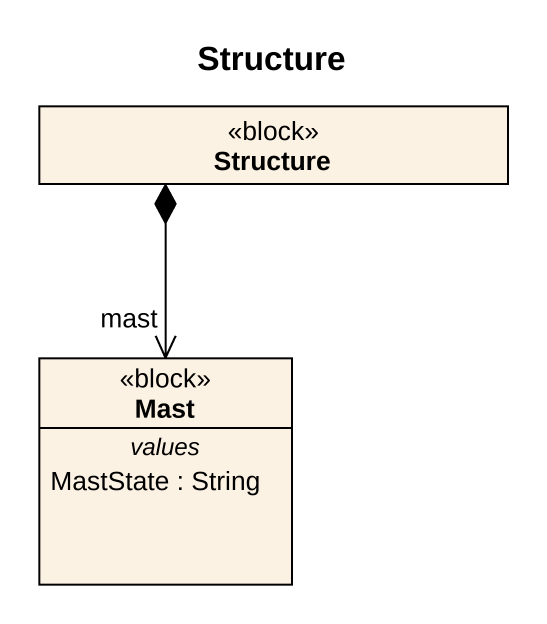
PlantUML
@startuml
title Structure
hide circle
hide empty members
class Structure <<block>>
class Mast <<block>> {
  -- values --
  MastState : String
}
Structure *--> "mast" Mast
@enduml
